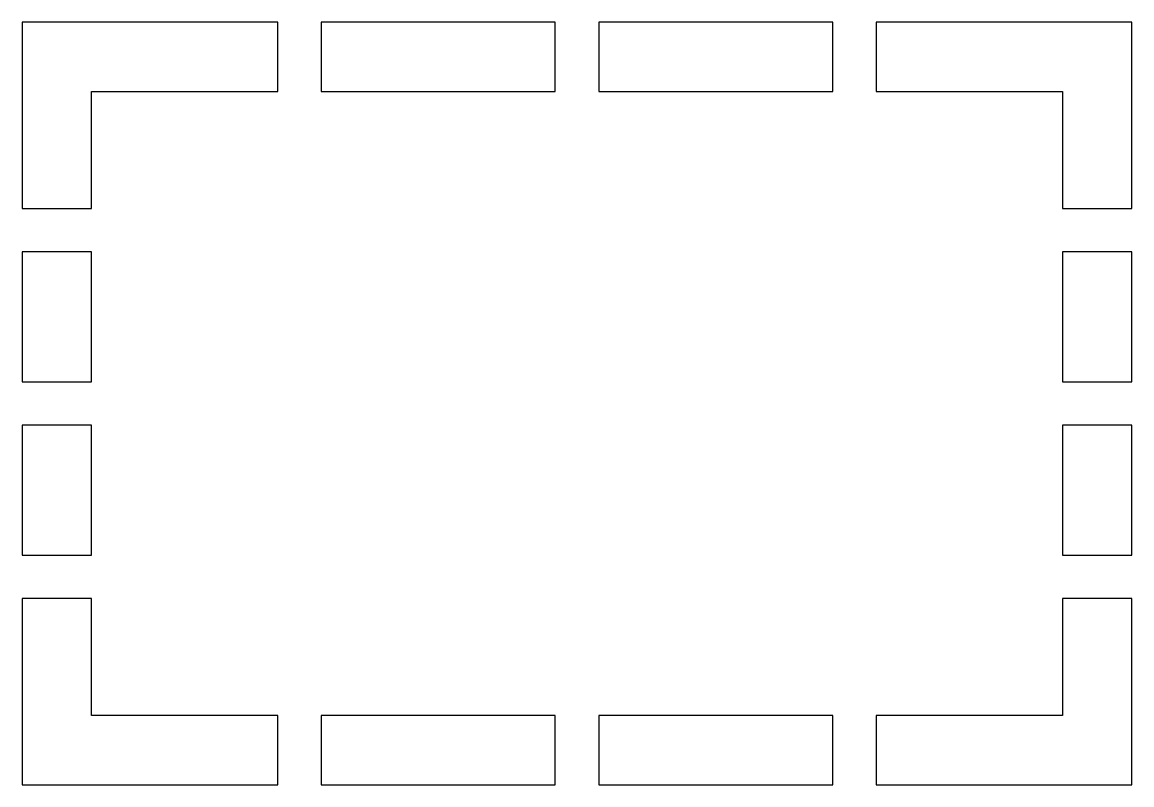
# Model space of a CAD drawing. Header units: millimetres. Extents: x -32 to 32, y -22 to 22.
import ezdxf

# ---------------------------------------------------------------- set-up
doc = ezdxf.new("R2010")
doc.units = ezdxf.units.MM

msp = doc.modelspace()

# ---------------------------------------------------------------- linework, layer by layer
at = {"layer": '30_arm_base_t40.0'}
for points in [[(-28, 11.25), (-28, 18), (-17.25, 18), (-17.25, 22), (-32, 22), (-32, 11.25), (-28, 11.25)], [(-14.75, 22), (-14.75, 18), (-1.25, 18), (-1.25, 22), (-14.75, 22)], [(1.25, 18), (14.75, 18), (14.75, 22), (1.25, 22), (1.25, 18)], [(28, 11.25), (32, 11.25), (32, 22), (17.25, 22), (17.25, 18), (28, 18), (28, 11.25)], [(-28, 1.25), (-28, 8.75), (-32, 8.75), (-32, 1.25), (-28, 1.25)], [(28, 1.25), (32, 1.25), (32, 8.75), (28, 8.75), (28, 1.25)], [(-32, -1.25), (-32, -8.75), (-28, -8.75), (-28, -1.25), (-32, -1.25)], [(32, -1.25), (28, -1.25), (28, -8.75), (32, -8.75), (32, -1.25)], [(-17.25, -22), (-17.25, -18), (-28, -18), (-28, -11.25), (-32, -11.25), (-32, -22), (-17.25, -22)], [(32, -22), (32, -11.25), (28, -11.25), (28, -18), (17.25, -18), (17.25, -22), (32, -22)], [(-14.75, -22), (-1.25, -22), (-1.25, -18), (-14.75, -18), (-14.75, -22)], [(14.75, -18), (1.25, -18), (1.25, -22), (14.75, -22), (14.75, -18)]]:
    msp.add_lwpolyline(points, close=True, dxfattribs=at)

doc.saveas('drawing.dxf')
